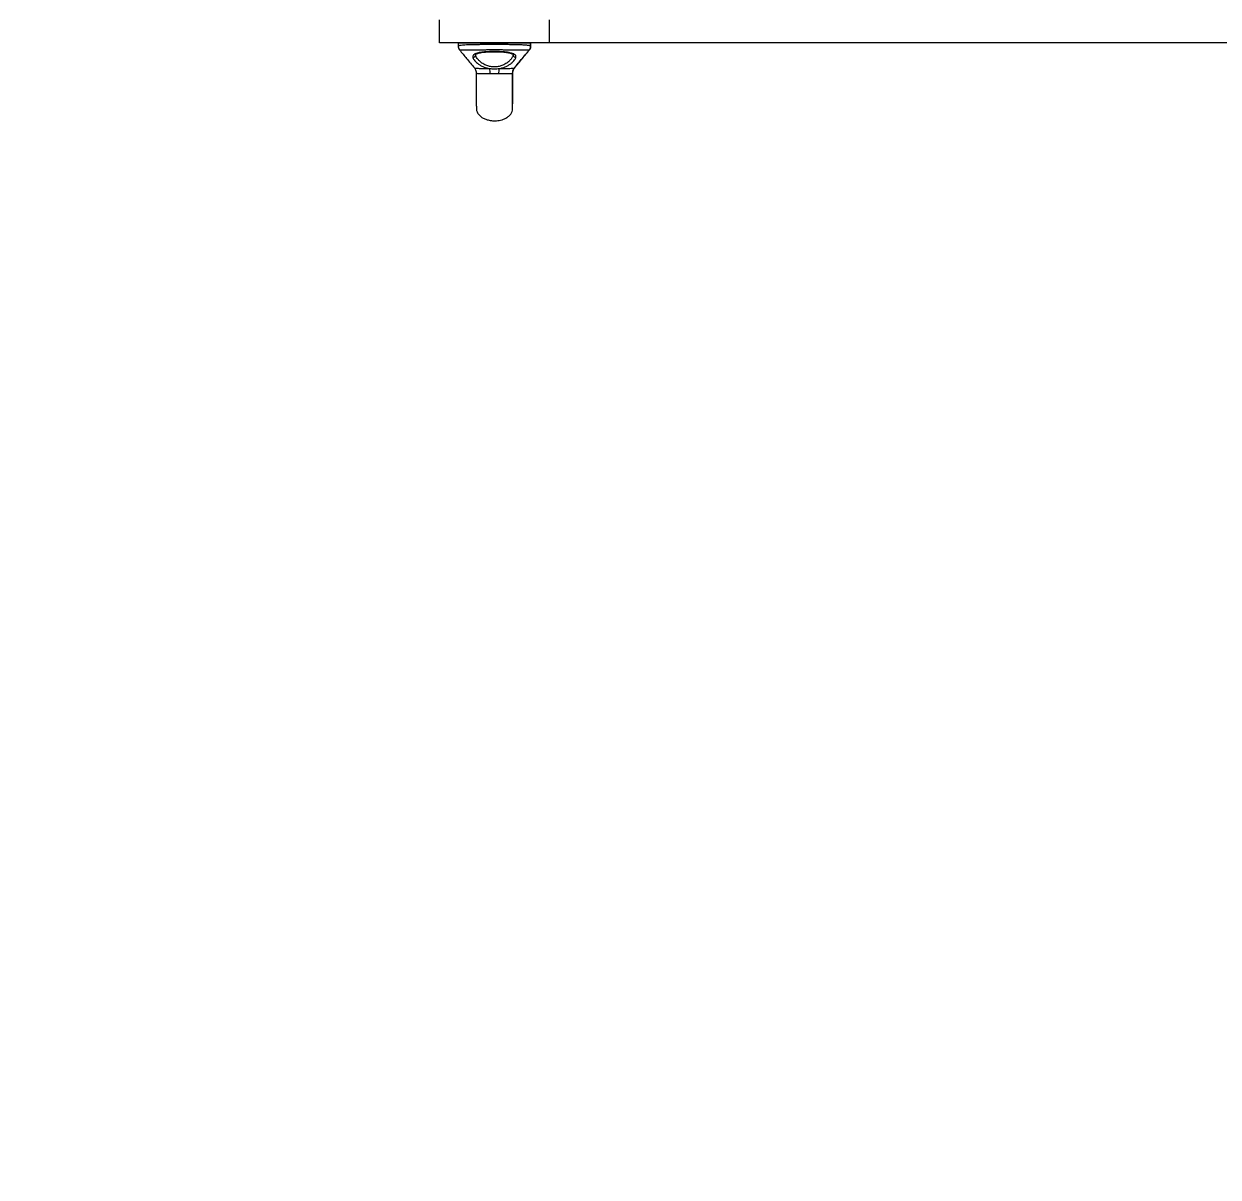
# Model space of a CAD drawing. Header units: millimetres. Extents: x -4781 to 5098, y -4410 to 4664.
# Drawn here: x -1009 to 77, y -390 to 660 of the extents above; entities that cross this region are included whole.
import ezdxf

# ---------------------------------------------------------------- set-up
doc = ezdxf.new("R2010")
doc.units = ezdxf.units.MM
for name, color, linetype in [('DIKOM_ОБЪЕКТ', 7, 'Continuous'), ('DIKOM_РАЗМЕР_ЗОНА', 7, 'Continuous'), ('DIKOM_РАЗМЕР_ОБЪЕКТА', 7, 'Continuous')]:
    doc.layers.add(name, color=color, linetype=linetype)
doc.styles.add('style1', font='arial.ttf', dxfattribs={"width": 0.8})
doc.dimstyles.new('1-50', dxfattribs={"dimtxt": 300, "dimasz": 200, "dimexe": 100, "dimexo": 0, "dimgap": 100, "dimtad": 1, "dimtxsty": 'style1', "dimcen": 200, "dimclrd": 7, "dimclre": 7, "dimclrt": 7, "dimadec": 1, "dimazin": 2, "dimtfac": 1, "dimtmove": 0, "dimatfit": 2, "dimfxl": 0, "dimlwd": 25, "dimlwe": 18, "dimarcsym": 0})

# ---------------------------------------------------------------- blocks, each defined once
blk = doc.blocks.new('*D54')
at = {"layer": 'Defpoints', "color": 0, "transparency": 16777216}
for p in [(2534.9, 1098.4), (-3331.2, 763.4), (2534.9, -3200.6)]:
    blk.add_point(p, dxfattribs=at)
at = {"layer": 'DIKOM_РАЗМЕР_ОБЪЕКТА', "color": 7, "lineweight": 18, "transparency": 16777216}
for p, q in [((2534.9, 1098.4), (2534.9, -3300.6)), ((-3331.2, 763.4), (-3331.2, -3300.6))]:
    blk.add_line(p, q, dxfattribs=at)
at = {"layer": 'DIKOM_РАЗМЕР_ОБЪЕКТА', "color": 7, "lineweight": 25, "transparency": 16777216}
blk.add_line((-3131.2, -3200.6), (2334.9, -3200.6), dxfattribs=at)
at = {"layer": 'DIKOM_РАЗМЕР_ОБЪЕКТА', "color": 7, "transparency": 16777216}
for points in [[(-3131.2, -3167.2), (-3131.2, -3233.9), (-3331.2, -3200.6)], [(2334.9, -3167.2), (2334.9, -3233.9), (2534.9, -3200.6)]]:
    blk.add_solid(points, dxfattribs=at)
at = {"layer": 'DIKOM_РАЗМЕР_ОБЪЕКТА', "color": 7, "transparency": 16777216, "insert": (941.1, -2947.4), "char_height": 300, "attachment_point": 5, "style": 'style1'}
blk.add_mtext('5870', dxfattribs=at)
blk = doc.blocks.new('*D55')
at = {"layer": 'Defpoints', "color": 0, "transparency": 16777216}
for p in [(-169.8, 3162.4), (761.6, -2110.7), (3503.7, -2110.7)]:
    blk.add_point(p, dxfattribs=at)
at = {"layer": 'DIKOM_РАЗМЕР_ОБЪЕКТА', "color": 7, "lineweight": 18, "transparency": 16777216}
for p, q in [((-169.8, 3162.4), (3603.7, 3162.4)), ((761.6, -2110.7), (3603.7, -2110.7))]:
    blk.add_line(p, q, dxfattribs=at)
at = {"layer": 'DIKOM_РАЗМЕР_ОБЪЕКТА', "color": 7, "lineweight": 25, "transparency": 16777216}
blk.add_line((3503.7, 2962.4), (3503.7, -1910.7), dxfattribs=at)
at = {"layer": 'DIKOM_РАЗМЕР_ОБЪЕКТА', "color": 7, "transparency": 16777216}
for points in [[(3470.3, 2962.4), (3537, 2962.4), (3503.7, 3162.4)], [(3470.3, -1910.7), (3537, -1910.7), (3503.7, -2110.7)]]:
    blk.add_solid(points, dxfattribs=at)
at = {"layer": 'DIKOM_РАЗМЕР_ОБЪЕКТА', "color": 7, "transparency": 16777216, "insert": (3250.5, 1115.8), "char_height": 300, "attachment_point": 5, "rotation": 90, "style": 'style1'}
blk.add_mtext('5270', dxfattribs=at)
blk = doc.blocks.new('*D57')
at = {"layer": 'Defpoints', "color": 0, "transparency": 16777216}
for p in [(4034.1, 1180.1), (-4781.2, 856.1), (4034.1, -4310.1)]:
    blk.add_point(p, dxfattribs=at)
at = {"layer": 'DIKOM_РАЗМЕР_ЗОНА', "color": 7, "lineweight": 18, "transparency": 16777216}
for p, q in [((4034.1, 1180.1), (4034.1, -4410.1)), ((-4781.2, 856.1), (-4781.2, -4410.1))]:
    blk.add_line(p, q, dxfattribs=at)
at = {"layer": 'DIKOM_РАЗМЕР_ЗОНА', "color": 7, "lineweight": 25, "transparency": 16777216}
blk.add_line((-4581.2, -4310.1), (3834.1, -4310.1), dxfattribs=at)
at = {"layer": 'DIKOM_РАЗМЕР_ЗОНА', "color": 7, "transparency": 16777216}
for points in [[(-4581.2, -4276.7), (-4581.2, -4343.4), (-4781.2, -4310.1)], [(3834.1, -4276.7), (3834.1, -4343.4), (4034.1, -4310.1)]]:
    blk.add_solid(points, dxfattribs=at)
at = {"layer": 'DIKOM_РАЗМЕР_ЗОНА', "color": 7, "transparency": 16777216, "insert": (-1490.8, -4056.9), "char_height": 300, "attachment_point": 5, "style": 'style1'}
blk.add_mtext('8820', dxfattribs=at)

msp = doc.modelspace()

# ---------------------------------------------------------------- linework, layer by layer
at = {"layer": 'DIKOM_ОБЪЕКТ', "color": 7, "linetype": 'Continuous', "lineweight": 15}
for p, q in [((-631.222, 642.397), (-631.222, 663.397)), ((-531.222, 642.397), (-531.222, 663.397)), ((-531.222, 642.397), (-631.222, 642.397)), ((-614.216, 641.897), (-614.216, 639.278)), ((-581.249, 641.897), (-614.216, 641.897)), ((-548.216, 641.897), (-581.249, 641.897)), ((-548.216, 639.269), (-548.216, 641.897)), ((-548.019, 641.897), (-548.216, 641.897)), ((-548.019, 639.275), (-548.019, 641.897)), ((168.778, 642.397), (-531.222, 642.397)), ((-598.222, 631.527), (-597.955, 632.632)), ((-598.207, 631.232), (-598.222, 631.527)), ((-564.494, 632.625), (-564.222, 631.525)), ((-564.222, 631.525), (-564.237, 631.21)), ((-549.443, 635.917), (-549.43, 635.927)), ((-549.284, 635.916), (-549.262, 635.929))]:
    msp.add_line(p, q, dxfattribs=at)
for centre, radius, start, end in [((-613.716, 641.897), 0.5, 90, 180), ((-548.716, 641.897), 0.5, 0, 90), ((-548.519, 641.897), 0.5, 0, 90), ((-600.214, 631.365), 2.012, 250.465266, 356.188085), ((-562.23, 631.345), 2.012, 183.837685, 289.493294), ((-604.52, 613.453), 19.646, 1.802529, 16.187201), ((-557.683, 613.453), 19.839, 163.975731, 178.218233)]:
    msp.add_arc(centre, radius, start, end, dxfattribs=at)
for points, knots in [([(-614.216, 639.453), (-614.18, 638.865), (-614.1, 637.54), (-613.383, 636.493), (-612.985, 635.912)], [0, 0, 0, 0, 0.44425001, 1, 1, 1, 1]), ([(-581.249, 640.73), (-582.853, 640.728), (-586.046, 640.725), (-590.71, 640.694), (-595.133, 640.645), (-598.867, 640.582), (-601.931, 640.512), (-604.391, 640.438), (-606.911, 640.34), (-609.321, 640.212), (-611.251, 640.056), (-612.565, 639.896), (-613.415, 639.737), (-614.075, 639.539), (-614.154, 639.372), (-614.201, 639.274)], [0, 0, 0, 0, 0.09271892, 0.18453171, 0.2754396, 0.36544519, 0.43053548, 0.49398961, 0.5558081, 0.64543058, 0.73138309, 0.79383742, 0.85482447, 0.91434656, 1, 1, 1, 1]), ([(-612.968, 635.891), (-610.796, 633.273), (-606.108, 627.623), (-601.712, 622.287), (-599.354, 619.424)], [0, 0, 0, 0, 0.46330395, 1, 1, 1, 1]), ([(-612.915, 635.926), (-612.919, 635.91), (-612.935, 635.845), (-612.333, 635.825), (-611.153, 635.825), (-609.397, 635.859), (-607.157, 635.904), (-604.453, 635.952), (-601.333, 635.997), (-597.857, 636.038), (-594.075, 636.071), (-590.068, 636.095), (-585.897, 636.111), (-583.063, 636.113), (-581.644, 636.114)], [0, 0, 0, 0, 0.03100934, 0.12209317, 0.21267115, 0.30167421, 0.39033928, 0.47837449, 0.56570134, 0.65326039, 0.73989695, 0.82698949, 0.9134139, 1, 1, 1, 1]), ([(-581.674, 634.383), (-582.987, 634.367), (-585.612, 634.336), (-589.369, 634.133), (-592.792, 633.804), (-595.745, 633.324), (-598.11, 632.677), (-599.791, 631.833), (-600.799, 630.793), (-600.857, 629.91), (-600.887, 629.47)], [0, 0, 0, 0, 0.12608073, 0.25195323, 0.37811651, 0.50326333, 0.62863342, 0.75300423, 0.87683834, 1, 1, 1, 1]), ([(-564.237, 631.21), (-564.294, 630.89), (-564.406, 630.251), (-564.904, 629.177), (-565.565, 628.137), (-566.341, 627.153), (-567.15, 626.268), (-568.075, 625.385), (-569.245, 624.41), (-570.692, 623.393), (-572.465, 622.396), (-574.255, 621.622), (-576.015, 621.061), (-578.253, 620.555), (-580.613, 620.341), (-582.976, 620.448), (-584.712, 620.682), (-586.401, 621.064), (-588.166, 621.628), (-589.964, 622.405), (-591.744, 623.408), (-593.112, 624.371), (-594.139, 625.213), (-594.947, 625.951), (-595.649, 626.67), (-596.278, 627.396), (-597.06, 628.407), (-597.892, 629.758), (-598.102, 630.74), (-598.207, 631.232)], [0, 0, 0, 0, 0.04122192, 0.082128, 0.12502069, 0.15617254, 0.18752909, 0.21875911, 0.24982299, 0.29305263, 0.33399125, 0.37465557, 0.40658348, 0.43731492, 0.49952853, 0.53054973, 0.56198905, 0.59274293, 0.62470545, 0.66559201, 0.70668681, 0.75000904, 0.77458847, 0.79819467, 0.82868742, 0.85070731, 0.8752625, 0.93758026, 1, 1, 1, 1]), ([(-597.754, 632.16), (-597.743, 632.15), (-597.721, 632.128), (-597.329, 632.376), (-596.499, 632.726), (-594.856, 633.181), (-592.885, 633.543), (-590.508, 633.838), (-587.722, 634.061), (-584.559, 634.202), (-581.061, 634.249), (-577.483, 634.19), (-574.169, 634.023), (-571.416, 633.777), (-569.228, 633.481), (-567.451, 633.136), (-566.274, 632.811), (-565.385, 632.474), (-565.016, 632.278), (-564.908, 632.341), (-564.851, 632.373)], [0, 0, 0, 0, 0.01831642, 0.03785754, 0.10620725, 0.16610344, 0.22635119, 0.28923773, 0.35516976, 0.42611919, 0.50142329, 0.58163725, 0.65789339, 0.72536671, 0.78314467, 0.83679616, 0.89261594, 0.9218767, 0.9591431, 1, 1, 1, 1]), ([(-561.558, 629.448), (-561.59, 629.903), (-561.653, 630.813), (-562.725, 631.878), (-564.506, 632.733), (-567.008, 633.382), (-570.114, 633.856), (-573.698, 634.173), (-577.61, 634.359), (-580.317, 634.375), (-581.674, 634.383)], [0, 0, 0, 0, 0.12344769, 0.24716088, 0.37200447, 0.4967774, 0.6223038, 0.74824785, 0.8737719, 1, 1, 1, 1]), ([(-581.644, 636.114), (-581.211, 636.114), (-580.041, 636.114), (-577.834, 636.112), (-574.754, 636.104), (-571.431, 636.089), (-568.086, 636.067), (-564.904, 636.04), (-561.918, 636.006), (-559.211, 635.97), (-557.397, 635.94), (-556.156, 635.918), (-555.419, 635.905), (-554.705, 635.891), (-554.016, 635.878), (-553.357, 635.865), (-552.281, 635.844), (-551.004, 635.822), (-550.174, 635.824), (-549.798, 635.844), (-549.645, 635.858), (-549.532, 635.877), (-549.464, 635.896), (-549.448, 635.912), (-549.443, 635.917)], [0, 0, 0, 0, 0.02600798, 0.07026871, 0.1327176, 0.21272573, 0.27639775, 0.34862262, 0.42851673, 0.49434102, 0.56502641, 0.58953702, 0.61458603, 0.64022194, 0.66650027, 0.69350149, 0.72113772, 0.80915166, 0.89822706, 0.92089953, 0.94358665, 0.96625662, 0.98896344, 1, 1, 1, 1]), ([(-548.253, 639.263), (-548.244, 639.296), (-548.214, 639.402), (-548.527, 639.592), (-549.36, 639.822), (-550.782, 640.011), (-552.396, 640.152), (-553.995, 640.257), (-556.208, 640.368), (-559.23, 640.477), (-562.677, 640.562), (-565.914, 640.621), (-568.745, 640.66), (-572.224, 640.696), (-576.405, 640.724), (-579.626, 640.728), (-581.249, 640.73)], [0, 0, 0, 0, 0.02785651, 0.08756173, 0.17695842, 0.26973689, 0.32624236, 0.38445751, 0.44438312, 0.53743443, 0.63433346, 0.69363163, 0.75359381, 0.8142208, 0.90636279, 1, 1, 1, 1]), ([(-563.04, 619.4), (-560.641, 622.314), (-556.052, 627.89), (-551.569, 633.329), (-549.429, 635.925)], [0, 0, 0, 0, 0.52264243, 1, 1, 1, 1]), ([(-562.869, 619.429), (-560.471, 622.334), (-555.877, 627.896), (-551.389, 633.322), (-549.245, 635.914)], [0, 0, 0, 0, 0.52215926, 1, 1, 1, 1]), ([(-549.442, 635.911), (-549.125, 636.353), (-548.394, 637.372), (-548.28, 638.693), (-548.216, 639.442)], [0, 0, 0, 0, 0.43337923, 1, 1, 1, 1]), ([(-549.253, 635.908), (-548.933, 636.347), (-548.239, 637.3), (-548.125, 638.536), (-548.063, 639.204)], [0, 0, 0, 0, 0.45970194, 1, 1, 1, 1]), ([(-548.038, 639.275), (-548.032, 639.269), (-547.949, 639.191), (-548.129, 639.095), (-548.295, 639.008)], [0, 0, 0, 0, 0.07810952, 1, 1, 1, 1]), ([(-600.887, 629.47), (-600.802, 629.051), (-600.632, 628.216), (-599.732, 626.776), (-598.406, 625.251), (-596.633, 623.685), (-594.456, 622.165), (-591.877, 620.792), (-588.947, 619.633), (-586.752, 619.165), (-585.652, 618.93)], [0, 0, 0, 0, 0.12317858, 0.24572213, 0.36966317, 0.49359367, 0.61917804, 0.74527719, 0.87243044, 1, 1, 1, 1]), ([(-599.384, 619.463), (-598.855, 618.674), (-597.895, 617.243), (-597.751, 615.438), (-597.687, 614.628)], [0, 0, 0, 0, 0.55114267, 1, 1, 1, 1]), ([(-599.342, 619.434), (-599.333, 619.427), (-599.311, 619.408), (-599.09, 619.37), (-598.788, 619.33), (-598.491, 619.296), (-598.155, 619.264), (-597.777, 619.233), (-597.398, 619.205), (-596.942, 619.176), (-596.477, 619.15), (-595.504, 619.103), (-593.813, 619.042), (-591.3, 618.987), (-588.555, 618.95), (-586.65, 618.937), (-585.652, 618.93)], [0, 0, 0, 0, 0.04520427, 0.1232463, 0.15651371, 0.19675136, 0.24377694, 0.26986417, 0.30956805, 0.34724288, 0.38309257, 0.41711826, 0.55961635, 0.7087252, 0.8475342, 1, 1, 1, 1]), ([(-576.751, 618.93), (-575.654, 619.163), (-573.469, 619.629), (-570.548, 620.783), (-567.986, 622.147), (-565.814, 623.662), (-564.049, 625.22), (-562.72, 626.746), (-561.816, 628.189), (-561.644, 629.028), (-561.558, 629.448)], [0, 0, 0, 0, 0.12762165, 0.25418018, 0.38061836, 0.50508499, 0.62962274, 0.75287959, 0.87645536, 1, 1, 1, 1]), ([(-576.751, 618.93), (-575.557, 618.938), (-573.202, 618.954), (-569.966, 619.006), (-567.197, 619.084), (-565.051, 619.191), (-563.676, 619.311), (-563.038, 619.407), (-563.069, 619.426), (-563.078, 619.432)], [0, 0, 0, 0, 0.18121964, 0.3574993, 0.52360049, 0.67721254, 0.81615574, 0.94205116, 1, 1, 1, 1]), ([(-564.687, 614.621), (-564.624, 615.425), (-564.484, 617.231), (-563.523, 618.666), (-562.989, 619.462)], [0, 0, 0, 0, 0.44539107, 1, 1, 1, 1]), ([(-564.548, 614.619), (-564.484, 615.425), (-564.342, 617.224), (-563.388, 618.651), (-562.862, 619.438)], [0, 0, 0, 0, 0.44846591, 1, 1, 1, 1]), ([(-597.687, 614.661), (-597.686, 613.164), (-597.684, 609.992), (-597.68, 605.526), (-597.675, 601.142), (-597.669, 597.036), (-597.663, 593.294), (-597.656, 590), (-597.649, 587.234), (-597.641, 585.048), (-597.634, 583.492), (-597.625, 582.529), (-597.62, 582.406), (-597.617, 582.344)], [0, 0, 0, 0, 0.06827537, 0.14468367, 0.22609865, 0.31239723, 0.40330297, 0.49822224, 0.5963872, 0.69680171, 0.79832579, 0.89979372, 1, 1, 1, 1]), ([(-584.883, 614.071), (-585.813, 614.073), (-587.648, 614.076), (-590.205, 614.082), (-592.474, 614.092), (-594.375, 614.113), (-595.87, 614.164), (-596.917, 614.263), (-597.568, 614.426), (-597.648, 614.583), (-597.687, 614.661)], [0, 0, 0, 0, 0.15004586, 0.29616083, 0.43374683, 0.56362191, 0.68460808, 0.79650863, 0.90001632, 1, 1, 1, 1]), ([(-585.652, 618.93), (-584.169, 618.775), (-581.201, 618.465), (-578.235, 618.775), (-576.751, 618.93)], [0, 0, 0, 0, 0.4999656, 1, 1, 1, 1]), ([(-577.512, 614.07), (-578.741, 614.093), (-581.198, 614.14), (-583.655, 614.094), (-584.883, 614.071)], [0, 0, 0, 0, 0.499999329, 1, 1, 1, 1]), ([(-564.687, 614.652), (-564.727, 614.574), (-564.809, 614.415), (-565.459, 614.256), (-566.506, 614.16), (-567.999, 614.112), (-569.906, 614.091), (-572.185, 614.081), (-574.747, 614.074), (-576.582, 614.071), (-577.512, 614.07)], [0, 0, 0, 0, 0.09915557, 0.2031798, 0.31464878, 0.43517609, 0.56560065, 0.70401908, 0.84995619, 1, 1, 1, 1]), ([(-564.618, 582.437), (-564.621, 582.515), (-564.627, 582.666), (-564.635, 583.804), (-564.643, 585.409), (-564.649, 587.354), (-564.655, 589.475), (-564.66, 591.648), (-564.664, 593.766), (-564.667, 595.756), (-564.67, 597.565), (-564.672, 599.32), (-564.675, 601.281), (-564.678, 604.08), (-564.682, 608.048), (-564.685, 611.747), (-564.686, 614.19), (-564.687, 614.668)], [0, 0, 0, 0, 0.11625139, 0.22360094, 0.32070795, 0.40738474, 0.48380823, 0.55043279, 0.60792506, 0.65693804, 0.69810422, 0.7322511, 0.77053432, 0.81815893, 0.89361518, 0.97918672, 1, 1, 1, 1]), ([(-564.618, 582.344), (-564.615, 582.426), (-564.609, 582.583), (-564.6, 583.733), (-564.593, 585.348), (-564.586, 587.302), (-564.58, 589.431), (-564.575, 591.61), (-564.571, 593.735), (-564.568, 595.73), (-564.565, 597.543), (-564.563, 599.301), (-564.56, 601.264), (-564.557, 604.066), (-564.553, 608.036), (-564.55, 611.739), (-564.549, 614.185), (-564.549, 614.666)], [0, 0, 0, 0, 0.11671007, 0.22402011, 0.32108516, 0.40771913, 0.48410089, 0.55068591, 0.6081412, 0.65712088, 0.69825733, 0.73237894, 0.7706323, 0.81821946, 0.89361487, 0.97911752, 1, 1, 1, 1]), ([(-597.618, 582.398), (-597.492, 581.388), (-597.226, 579.265), (-595.28, 576.526), (-592.759, 574.467), (-590.212, 573.155), (-587.985, 572.36), (-585.973, 571.853), (-583.879, 571.518), (-580.803, 571.31), (-577.539, 571.555), (-574.112, 572.37), (-571.309, 573.448), (-568.576, 575.091), (-566.358, 577.258), (-564.888, 579.768), (-564.704, 581.557), (-564.617, 582.397)], [0, 0, 0, 0, 0.06932756, 0.14570489, 0.22385091, 0.29262959, 0.34185163, 0.38657708, 0.43540275, 0.48774444, 0.59878375, 0.65919316, 0.73000302, 0.80495851, 0.87713223, 0.9422719, 1, 1, 1, 1])]:
    msp.add_open_spline(points, degree=3, knots=knots, dxfattribs=at)

# ---------------------------------------------------------------- dimensions: what is measured, and where the dimension line sits
at = {"layer": 'DIKOM_РАЗМЕР_ЗОНА'}
dim = msp.add_linear_dim(base=(4034.06, -4310.056), p1=(-4781.222, 856.139), p2=(4034.06, 1180.105), text='8820', dimstyle='1-50', dxfattribs=at)
dim.commit()
dim.dimension.update_dxf_attribs({"geometry": '*D57', "text_midpoint": (-1490.8, -4310.056), "dimtype": 160})
at = {"layer": 'DIKOM_РАЗМЕР_ОБЪЕКТА'}
dim = msp.add_linear_dim(base=(3503.662, -2110.651), p1=(-169.773, 3162.356), p2=(761.574, -2110.651), angle=90, text='5270', dimstyle='1-50', dxfattribs=at)
dim.commit()
dim.dimension.update_dxf_attribs({"geometry": '*D55', "text_midpoint": (3503.662, 1115.846), "dimtype": 160})
dim = msp.add_linear_dim(base=(2534.928, -3200.563), p1=(-3331.222, 763.397), p2=(2534.928, 1098.401), text='5870', dimstyle='1-50', dxfattribs=at)
dim.commit()
dim.dimension.update_dxf_attribs({"geometry": '*D54', "text_midpoint": (941.132, -3200.563), "dimtype": 160})

doc.saveas('drawing.dxf')
